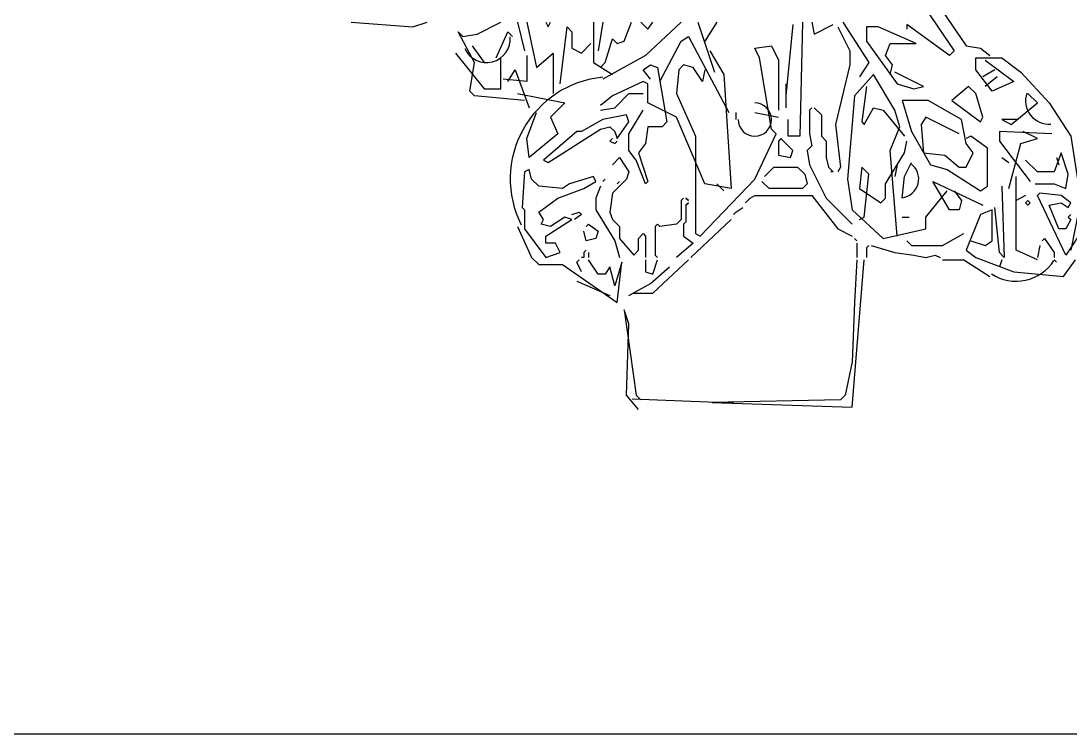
# Model space of a CAD drawing. Header units: millimetres. Extents: x 12377 to 30673, y 89761 to 101952.
# Drawn here: x 24415 to 25316, y 97844 to 98455 of the extents above; entities that cross this region are included whole.
import ezdxf

# ---------------------------------------------------------------- set-up
doc = ezdxf.new("R2010")
doc.units = ezdxf.units.MM
doc.layers.add('www.cad-blocks.net', color=7, linetype='Continuous')

# ---------------------------------------------------------------- blocks, each defined once
blk = doc.blocks.new('A$C2EEF1A6D')
for p, q in [((550.21, 352.54), (580.78, 307.71)), ((560.4, 356.62), (590.97, 311.79)), ((63.17, 332.17), (116.16, 328.09)), ((116.16, 328.09), (128.38, 332.17)), ((171.18, 321.98), (191.56, 332.17)), ((205.82, 332.17), (211.93, 307.71)), ((213.97, 332.17), (222.12, 293.45)), ((230.27, 332.17), (232.31, 328.09)), ((232.31, 328.09), (234.35, 332.17)), ((242.5, 279.18), (248.62, 328.09)), ((248.62, 328.09), (252.69, 324.01)), ((271.03, 332.17), (271.03, 297.52)), ((279.18, 332.17), (275.11, 307.71)), ((297.52, 315.86), (303.64, 332.17)), ((311.79, 332.17), (317.9, 326.05)), ((346.43, 332.17), (315.86, 303.64)), ((317.9, 326.05), (321.98, 332.17)), ((360.7, 332.17), (374.96, 289.37)), ((377, 332.17), (366.81, 315.86)), ((442.21, 330.13), (436.1, 268.99)), ((450.36, 332.17), (448.32, 234.35)), ((458.51, 332.17), (460.55, 321.98)), ((460.55, 321.98), (476.85, 330.13)), ((480.93, 328.09), (491.12, 307.71)), ((485, 332.17), (507.42, 297.52)), ((515.57, 328.09), (505.38, 328.09)), ((505.38, 328.09), (505.38, 315.86)), ((548.18, 313.83), (515.57, 328.09)), ((576.71, 303.64), (540.02, 330.13)), ((540.02, 330.13), (540.02, 326.05)), ((169.14, 297.52), (154.88, 324.01)), ((154.88, 324.01), (158.95, 319.94)), ((158.95, 319.94), (171.18, 321.98)), ((187.48, 301.6), (197.67, 324.01)), ((197.67, 324.01), (201.75, 319.94)), ((252.69, 324.01), (252.69, 309.75)), ((281.22, 297.52), (287.33, 317.9)), ((287.33, 317.9), (291.41, 313.83)), ((291.41, 313.83), (297.52, 315.86)), ((328.09, 281.22), (346.43, 315.86)), ((346.43, 315.86), (352.54, 319.94)), ((352.54, 319.94), (387.19, 254.73)), ((505.38, 315.86), (531.87, 279.18)), ((167.1, 311.79), (177.29, 297.52)), ((252.69, 309.75), (260.84, 305.67)), ((260.84, 305.67), (268.99, 313.83)), ((370.89, 307.71), (383.11, 287.33)), ((409.6, 309.75), (423.87, 311.79)), ((413.68, 301.6), (409.6, 309.75)), ((423.87, 311.79), (429.98, 299.56)), ((491.12, 307.71), (491.12, 295.49)), ((521.68, 303.64), (525.76, 313.83)), ((525.76, 313.83), (548.18, 313.83)), ((580.78, 307.71), (576.71, 303.64)), ((590.97, 311.79), (603.2, 309.75)), ((603.2, 309.75), (611.35, 303.64)), ((152.84, 305.67), (177.29, 275.11)), ((165.06, 273.07), (169.14, 297.52)), ((191.56, 275.11), (191.56, 301.6)), ((213.97, 303.64), (213.97, 281.22)), ((222.12, 293.45), (236.39, 305.67)), ((236.39, 305.67), (236.39, 271.03)), ((271.03, 297.52), (287.33, 287.33)), ((277.14, 293.45), (281.22, 297.52)), ((315.86, 303.64), (279.18, 283.26)), ((423.87, 240.46), (413.68, 301.6)), ((429.98, 299.56), (429.98, 256.77)), ((507.42, 297.52), (499.27, 285.3)), ((527.8, 295.49), (521.68, 303.64)), ((599.12, 301.6), (621.54, 301.6)), ((599.12, 291.41), (599.12, 301.6)), ((607.27, 299.56), (631.73, 281.22)), ((621.54, 301.6), (637.84, 289.37)), ((197.67, 281.22), (203.78, 291.41)), ((203.78, 291.41), (216.01, 258.8)), ((313.83, 291.41), (319.94, 295.49)), ((319.94, 283.26), (313.83, 291.41)), ((319.94, 295.49), (326.05, 293.45)), ((326.05, 293.45), (334.2, 246.58)), ((344.39, 291.41), (342.36, 271.03)), ((348.47, 295.49), (344.39, 291.41)), ((356.62, 293.45), (348.47, 295.49)), ((364.77, 281.22), (356.62, 293.45)), ((366.81, 291.41), (364.77, 281.22)), ((491.12, 295.49), (478.89, 244.54)), ((525.76, 287.33), (527.8, 295.49)), ((554.29, 277.14), (529.84, 289.37)), ((613.39, 273.07), (599.12, 291.41)), ((615.42, 291.41), (605.24, 285.3)), ((637.84, 289.37), (662.29, 262.88)), ((213.97, 281.22), (193.59, 283.26)), ((313.83, 281.22), (287.33, 268.99)), ((317.9, 279.18), (313.83, 281.22)), ((383.11, 287.33), (389.23, 189.52)), ((511.5, 287.33), (495.19, 268.99)), ((529.84, 256.77), (511.5, 287.33)), ((617.46, 285.3), (607.27, 277.14)), ((631.73, 281.22), (613.39, 273.07)), ((169.14, 268.99), (165.06, 273.07)), ((177.29, 275.11), (191.56, 275.11)), ((205.82, 271.03), (246.58, 262.88)), ((289.37, 258.8), (301.6, 271.03)), ((301.6, 271.03), (313.83, 271.03)), ((317.9, 262.88), (317.9, 279.18)), ((342.36, 271.03), (358.66, 234.35)), ((436.1, 279.18), (436.1, 258.8)), ((505.38, 277.14), (501.31, 246.58)), ((531.87, 279.18), (546.14, 275.11)), ((546.14, 275.11), (554.29, 277.14)), ((593.01, 277.14), (578.74, 264.92)), ((599.12, 271.03), (593.01, 277.14)), ((605.24, 250.65), (599.12, 271.03)), ((652.11, 262.88), (643.95, 271.03)), ((211.93, 264.92), (169.14, 268.99)), ((246.58, 262.88), (234.35, 250.65)), ((287.33, 268.99), (277.14, 260.84)), ((342.36, 250.65), (317.9, 262.88)), ((495.19, 268.99), (489.08, 197.67)), ((558.37, 264.92), (535.95, 264.92)), ((535.95, 264.92), (544.1, 238.43)), ((586.89, 248.62), (558.37, 264.92)), ((578.74, 264.92), (603.2, 246.58)), ((629.69, 244.54), (652.11, 262.88)), ((662.29, 262.88), (680.64, 234.35)), ((213.97, 232.31), (222.12, 254.73)), ((277.14, 256.77), (289.37, 258.8)), ((299.56, 252.69), (279.18, 248.62)), ((301.6, 246.58), (299.56, 252.69)), ((301.6, 236.39), (313.83, 256.77)), ((393.3, 254.73), (393.3, 248.62)), ((409.6, 254.73), (429.98, 250.65)), ((458.51, 258.8), (456.47, 256.77)), ((456.47, 256.77), (458.51, 258.8)), ((456.47, 256.77), (456.47, 236.39)), ((460.55, 258.8), (466.66, 252.69)), ((466.66, 252.69), (466.66, 234.35)), ((503.34, 244.54), (511.5, 258.8)), ((511.5, 258.8), (519.65, 256.77)), ((519.65, 256.77), (537.99, 234.35)), ((533.91, 242.5), (529.84, 256.77)), ((234.35, 250.65), (240.46, 236.39)), ((279.18, 248.62), (260.84, 238.43)), ((291.41, 232.31), (301.6, 246.58)), ((334.2, 246.58), (330.13, 242.5)), ((366.81, 193.59), (342.36, 250.65)), ((438.13, 234.35), (438.13, 248.62)), ((478.89, 244.54), (482.97, 207.86)), ((501.31, 246.58), (503.34, 244.54)), ((556.33, 250.65), (552.25, 244.54)), ((552.25, 244.54), (554.29, 220.09)), ((584.86, 236.39), (556.33, 250.65)), ((590.97, 228.24), (586.89, 248.62)), ((603.2, 246.58), (605.24, 250.65)), ((621.54, 248.62), (629.69, 244.54)), ((635.8, 248.62), (621.54, 248.62)), ((240.46, 236.39), (216.01, 216.01)), ((256.77, 238.43), (228.24, 213.97)), ((232.31, 211.93), (277.14, 240.46)), ((260.84, 238.43), (256.77, 238.43)), ((277.14, 240.46), (285.3, 242.5)), ((285.3, 242.5), (289.37, 238.43)), ((289.37, 238.43), (291.41, 232.31)), ((301.6, 222.12), (301.6, 236.39)), ((317.9, 242.5), (315.86, 228.24)), ((330.13, 242.5), (317.9, 242.5)), ((358.66, 234.35), (358.66, 150.8)), ((409.6, 197.67), (427.94, 236.39)), ((427.94, 236.39), (423.87, 240.46)), ((448.32, 234.35), (438.13, 234.35)), ((456.47, 236.39), (458.51, 226.2)), ((466.66, 234.35), (470.74, 230.27)), ((525.76, 222.12), (533.91, 242.5)), ((544.1, 238.43), (560.4, 209.9)), ((595.05, 234.35), (590.97, 232.31)), ((609.31, 224.16), (595.05, 234.35)), ((664.33, 236.39), (619.5, 238.43)), ((619.5, 238.43), (619.5, 230.27)), ((652.11, 232.31), (639.88, 238.43)), ((680.64, 234.35), (692.86, 156.91)), ((216.01, 216.01), (213.97, 232.31)), ((287.33, 232.31), (285.3, 230.27)), ((285.3, 230.27), (287.33, 232.31)), ((285.3, 230.27), (289.37, 228.24)), ((289.37, 228.24), (291.41, 230.27)), ((315.86, 228.24), (309.75, 220.09)), ((432.02, 232.31), (429.98, 230.27)), ((429.98, 230.27), (429.98, 218.05)), ((442.21, 222.12), (432.02, 232.31)), ((458.51, 226.2), (454.44, 222.12)), ((470.74, 230.27), (470.74, 216.01)), ((537.99, 220.09), (540.02, 230.27)), ((597.08, 220.09), (590.97, 228.24)), ((619.5, 230.27), (645.99, 195.63)), ((627.65, 189.52), (637.84, 228.24)), ((637.84, 228.24), (652.11, 232.31)), ((307.71, 213.97), (301.6, 222.12)), ((309.75, 220.09), (317.9, 195.63)), ((429.98, 218.05), (440.17, 216.01)), ((440.17, 216.01), (442.21, 222.12)), ((454.44, 222.12), (456.47, 209.9)), ((521.68, 193.59), (537.99, 220.09)), ((531.87, 148.76), (525.76, 222.12)), ((554.29, 220.09), (572.63, 218.05)), ((572.63, 218.05), (584.86, 207.86)), ((590.97, 207.86), (597.08, 220.09)), ((609.31, 191.56), (609.31, 224.16)), ((672.48, 220.09), (666.37, 203.78)), ((678.6, 201.75), (672.48, 220.09)), ((228.24, 213.97), (232.31, 211.93)), ((287.33, 209.9), (293.45, 216.01)), ((293.45, 216.01), (301.6, 203.78)), ((315.86, 193.59), (307.71, 213.97)), ((417.76, 199.71), (425.91, 207.86)), ((425.91, 207.86), (446.28, 207.86)), ((446.28, 207.86), (452.4, 201.75)), ((456.47, 209.9), (470.74, 181.37)), ((470.74, 216.01), (472.78, 207.86)), ((472.78, 207.86), (476.85, 203.78)), ((482.97, 207.86), (480.93, 203.78)), ((501.31, 207.86), (499.27, 189.52)), ((507.42, 201.75), (501.31, 207.86)), ((531.87, 209.9), (529.84, 199.71)), ((537.99, 199.71), (544.1, 211.93)), ((560.4, 209.9), (574.67, 205.82)), ((584.86, 207.86), (590.97, 207.86)), ((621.54, 216.01), (627.65, 211.93)), ((652.11, 203.78), (641.92, 213.97)), ((668.41, 216.01), (670.45, 209.9)), ((211.93, 203.78), (209.9, 173.22)), ((216.01, 205.82), (211.93, 203.78)), ((218.05, 197.67), (216.01, 205.82)), ((271.03, 199.71), (250.65, 193.59)), ((273.07, 195.63), (271.03, 199.71)), ((301.6, 203.78), (299.56, 197.67)), ((452.4, 201.75), (454.44, 193.59)), ((476.85, 203.78), (474.81, 203.78)), ((503.34, 165.06), (507.42, 201.75)), ((535.95, 181.37), (537.99, 199.71)), ((574.67, 205.82), (603.2, 187.48)), ((633.77, 136.53), (633.77, 199.71)), ((666.37, 203.78), (652.11, 203.78)), ((676.56, 189.52), (678.6, 201.75)), ((224.16, 191.56), (218.05, 197.67)), ((244.54, 189.52), (224.16, 191.56)), ((240.46, 181.37), (262.88, 189.52)), ((250.65, 193.59), (244.54, 189.52)), ((262.88, 189.52), (273.07, 195.63)), ((277.14, 191.56), (273.07, 181.37)), ((279.18, 195.63), (281.22, 197.67)), ((299.56, 197.67), (287.33, 185.44)), ((293.45, 195.63), (291.41, 193.59)), ((291.41, 193.59), (293.45, 195.63)), ((317.9, 195.63), (315.86, 193.59)), ((362.73, 148.76), (409.6, 197.67)), ((389.23, 189.52), (366.81, 193.59)), ((377, 193.59), (383.11, 187.48)), ((421.83, 189.52), (415.72, 195.63)), ((450.36, 189.52), (421.83, 189.52)), ((454.44, 193.59), (450.36, 189.52)), ((489.08, 197.67), (493.15, 171.18)), ((499.27, 189.52), (517.61, 177.29)), ((521.68, 181.37), (521.68, 193.59)), ((562.44, 195.63), (605.24, 175.25)), ((576.71, 171.18), (562.44, 195.63)), ((603.2, 187.48), (609.31, 191.56)), ((621.54, 191.56), (623.58, 130.42)), ((650.07, 193.59), (666.37, 193.59)), ((666.37, 193.59), (676.56, 189.52)), ((224.16, 169.14), (240.46, 181.37)), ((273.07, 181.37), (273.07, 171.18)), ((287.33, 185.44), (285.3, 169.14)), ((348.47, 181.37), (346.43, 179.33)), ((346.43, 179.33), (348.47, 181.37)), ((352.54, 179.33), (350.51, 181.37)), ((350.51, 181.37), (352.54, 179.33)), ((401.45, 177.29), (405.53, 181.37)), ((405.53, 181.37), (409.6, 183.4)), ((409.6, 183.4), (458.51, 183.4)), ((458.51, 183.4), (480.93, 154.87)), ((470.74, 181.37), (493.15, 158.95)), ((517.61, 177.29), (521.68, 181.37)), ((556.33, 165.06), (574.67, 187.48)), ((580.78, 187.48), (586.89, 179.33)), ((641.92, 183.4), (633.77, 179.33)), ((654.14, 185.44), (652.11, 183.4)), ((676.56, 132.46), (652.11, 183.4)), ((672.48, 183.4), (654.14, 185.44)), ((680.64, 177.29), (672.48, 183.4)), ((209.9, 173.22), (211.93, 171.18)), ((346.43, 179.33), (346.43, 163.03)), ((352.54, 177.29), (350.51, 175.25)), ((350.51, 175.25), (352.54, 177.29)), ((350.51, 175.25), (350.51, 160.99)), ((393.3, 169.14), (399.41, 173.22)), ((586.89, 179.33), (584.86, 171.18)), ((619.5, 134.5), (615.42, 173.22)), ((643.95, 179.33), (641.92, 177.29)), ((641.92, 177.29), (643.95, 175.25)), ((645.99, 177.29), (643.95, 179.33)), ((643.95, 175.25), (645.99, 177.29)), ((662.29, 175.25), (672.48, 177.29)), ((670.45, 154.87), (662.29, 175.25)), ((672.48, 177.29), (678.6, 173.22)), ((678.6, 173.22), (680.64, 177.29)), ((688.79, 177.29), (680.64, 136.53)), ((211.93, 171.18), (211.93, 154.87)), ((228.24, 163.03), (224.16, 169.14)), ((226.2, 158.95), (228.24, 163.03)), ((230.27, 148.76), (252.69, 163.03)), ((246.58, 165.06), (234.35, 156.91)), ((252.69, 163.03), (246.58, 165.06)), ((252.69, 167.1), (258.8, 169.14)), ((260.84, 167.1), (254.73, 163.03)), ((258.8, 169.14), (260.84, 167.1)), ((273.07, 171.18), (289.37, 144.69)), ((285.3, 169.14), (287.33, 163.03)), ((287.33, 163.03), (293.45, 156.91)), ((346.43, 163.03), (342.36, 158.95)), ((354.58, 130.42), (389.23, 163.03)), ((391.26, 167.1), (393.3, 169.14)), ((493.15, 171.18), (519.65, 146.72)), ((499.27, 163.03), (503.34, 165.06)), ((535.95, 165.06), (542.06, 165.06)), ((556.33, 154.87), (556.33, 165.06)), ((584.86, 171.18), (576.71, 171.18)), ((603.2, 167.1), (590.97, 136.53)), ((613.39, 171.18), (603.2, 167.1)), ((613.39, 144.69), (613.39, 171.18)), ((680.64, 163.03), (676.56, 154.87)), ((680.64, 167.1), (678.6, 165.06)), ((678.6, 165.06), (680.64, 163.03)), ((205.82, 156.91), (218.05, 130.42)), ((211.93, 154.87), (230.27, 130.42)), ((234.35, 156.91), (226.2, 158.95)), ((264.92, 156.91), (266.96, 158.95)), ((266.96, 158.95), (275.11, 152.84)), ((293.45, 156.91), (293.45, 146.72)), ((326.05, 158.95), (324.01, 156.91)), ((324.01, 156.91), (324.01, 132.46)), ((328.09, 156.91), (326.05, 158.95)), ((342.36, 158.95), (328.09, 156.91)), ((350.51, 160.99), (348.47, 158.95)), ((348.47, 158.95), (348.47, 148.76)), ((480.93, 154.87), (493.15, 148.76)), ((519.65, 146.72), (556.33, 154.87)), ((676.56, 154.87), (670.45, 154.87)), ((692.86, 156.91), (676.56, 132.46)), ((230.27, 142.65), (230.27, 148.76)), ((264.92, 144.69), (262.88, 152.84)), ((273.07, 146.72), (264.92, 144.69)), ((275.11, 152.84), (273.07, 146.72)), ((289.37, 144.69), (293.45, 130.42)), ((293.45, 146.72), (305.67, 132.46)), ((309.75, 146.72), (313.83, 150.8)), ((309.75, 136.53), (309.75, 146.72)), ((313.83, 150.8), (315.86, 148.76)), ((315.86, 148.76), (315.86, 130.42)), ((348.47, 148.76), (356.62, 142.65)), ((358.66, 150.8), (362.73, 148.76)), ((497.23, 144.69), (495.19, 146.72)), ((495.19, 146.72), (497.23, 144.69)), ((540.02, 144.69), (544.1, 140.61)), ((570.59, 140.61), (588.93, 150.8)), ((595.05, 144.69), (607.27, 140.61)), ((607.27, 140.61), (613.39, 144.69)), ((656.18, 144.69), (658.22, 146.72)), ((658.22, 146.72), (666.37, 134.5)), ((238.43, 142.65), (230.27, 142.65)), ((242.5, 134.5), (238.43, 142.65)), ((264.92, 136.53), (262.88, 134.5)), ((262.88, 134.5), (264.92, 136.53)), ((305.67, 132.46), (309.75, 136.53)), ((356.62, 142.65), (342.36, 130.42)), ((497.23, 142.65), (497.23, 130.42)), ((507.42, 140.61), (505.38, 138.57)), ((505.38, 138.57), (507.42, 140.61)), ((505.38, 138.57), (505.38, 130.42)), ((509.46, 140.61), (529.84, 134.5)), ((544.1, 140.61), (570.59, 140.61)), ((590.97, 136.53), (599.12, 130.42)), ((652.11, 128.38), (633.77, 136.53)), ((654.14, 140.61), (652.11, 130.42)), ((218.05, 130.42), (224.16, 124.31)), ((230.27, 130.42), (242.5, 134.5)), ((258.8, 128.38), (256.77, 126.35)), ((256.77, 126.35), (258.8, 128.38)), ((260.84, 118.19), (256.77, 126.35)), ((262.88, 130.42), (260.84, 130.42)), ((262.88, 134.5), (262.88, 130.42)), ((266.96, 134.5), (266.96, 130.42)), ((275.11, 116.16), (266.96, 128.38)), ((295.49, 126.35), (289.37, 105.97)), ((291.41, 91.7), (295.49, 126.35)), ((315.86, 128.38), (315.86, 118.19)), ((321.98, 99.85), (352.54, 128.38)), ((321.98, 116.16), (326.05, 128.38)), ((324.01, 132.46), (326.05, 130.42)), ((493.15, 2.04), (503.34, 128.38)), ((497.23, 128.38), (495.19, 91.7)), ((529.84, 134.5), (546.14, 132.46)), ((546.14, 132.46), (556.33, 130.42)), ((556.33, 130.42), (564.48, 132.46)), ((564.48, 132.46), (568.55, 130.42)), ((570.59, 128.38), (588.93, 128.38)), ((588.93, 128.38), (611.35, 114.12)), ((599.12, 130.42), (631.73, 118.19)), ((623.58, 130.42), (619.5, 134.5)), ((621.54, 128.38), (619.5, 122.27)), ((666.37, 134.5), (666.37, 130.42)), ((668.41, 126.35), (666.37, 128.38)), ((674.52, 114.12), (684.71, 128.38)), ((224.16, 124.31), (244.54, 124.31)), ((244.54, 124.31), (291.41, 91.7)), ((285.3, 122.27), (281.22, 116.16)), ((289.37, 105.97), (285.3, 122.27)), ((315.86, 118.19), (321.98, 116.16)), ((319.94, 108), (336.24, 122.27)), ((631.73, 118.19), (674.52, 114.12)), ((256.77, 110.04), (285.3, 97.82)), ((281.22, 116.16), (275.11, 116.16)), ((301.6, 97.82), (319.94, 108)), ((305.67, 99.85), (321.98, 99.85)), ((495.19, 91.7), (493.15, 40.76)), ((297.52, 85.59), (307.71, 12.23)), ((301.6, 73.36), (297.52, 85.59)), ((299.56, 12.23), (301.6, 73.36)), ((493.15, 40.76), (487.04, 12.23)), ((309.75, 0), (299.56, 12.23)), ((307.71, 12.23), (311.79, 8.15)), ((487.04, 12.23), (482.97, 8.15)), ((482.97, 8.15), (372.92, 6.11)), ((372.92, 6.11), (493.15, 2.04))]:
    blk.add_line(p, q)
blk.add_lwpolyline([(304.46, 9.18), (391.22, 5.82)])
for centre, radius, start, end in [((179.33, 317.9), 20.38, 203.96249, 5.19443), ((287.33, 197.67), 87.63, 95.44033, 206.56505), ((662.29, 264.92), 20.38, 161.56505, 274.08562), ((409.6, 248.62), 14.26, 180, 90), ((533.91, 197.67), 16.3, 277.12502, 54.46232), ((633.77, 148.76), 38.72, 237.09476, 327.09476)]:
    blk.add_arc(centre, radius, start, end)
blk = doc.blocks.new('FORMAT')
at = {"layer": 'www.cad-blocks.net', "color": 155, "true_color": 0x546d8e}
blk.add_line((13495.8, 97843.52), (30672.75, 97843.52), dxfattribs=at)

msp = doc.modelspace()

# ---------------------------------------------------------------- block references
msp.add_blockref('A$C2EEF1A6D', (24635.28, 98121.83))
at = {"layer": 'www.cad-blocks.net'}
msp.add_blockref('FORMAT', (0, 0), dxfattribs=at)

doc.saveas('drawing.dxf')
